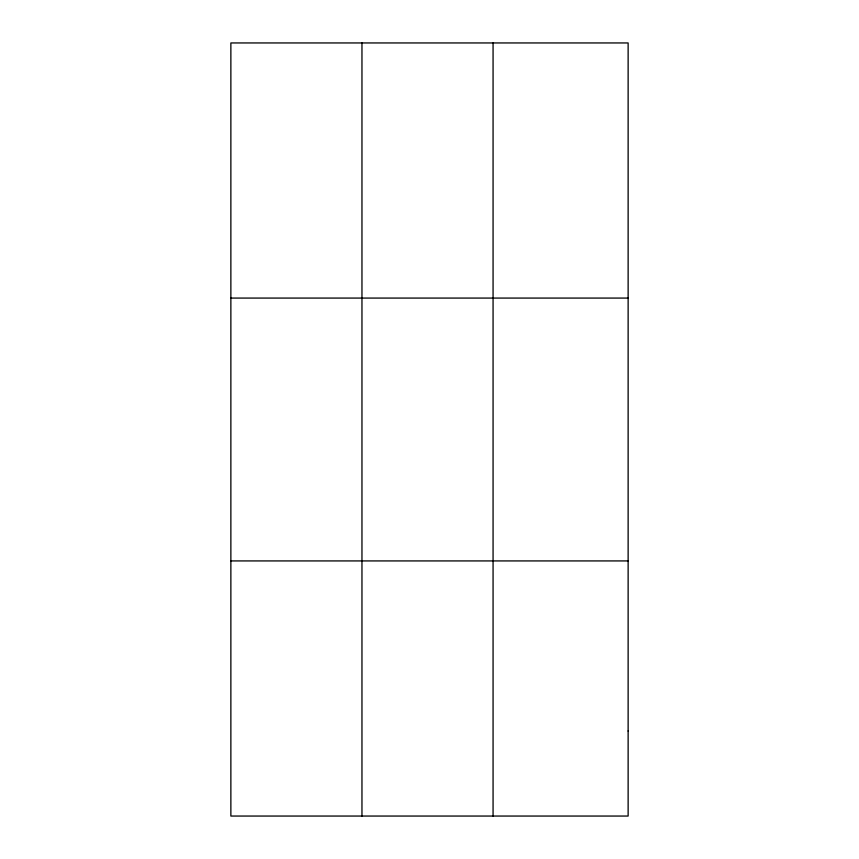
<?xml version="1.0" encoding="UTF-8"?>
<svg xmlns="http://www.w3.org/2000/svg" width="859" height="859" viewBox="0 0 859 859"><rect width="100%" height="100%" fill="white"/><g stroke="black" fill="none" stroke-linecap="round" stroke-linejoin="round"><path stroke-width="1.29" d="M361.961 42.95L361.961 816.05M493.066 42.95L493.066 816.05M230.867 298.073L628.133 298.073M230.867 560.927L628.133 560.927M628.133 731.009L628.133 816.05L230.867 816.05L230.867 42.95L628.133 42.95L628.133 731.009"/></g></svg>
